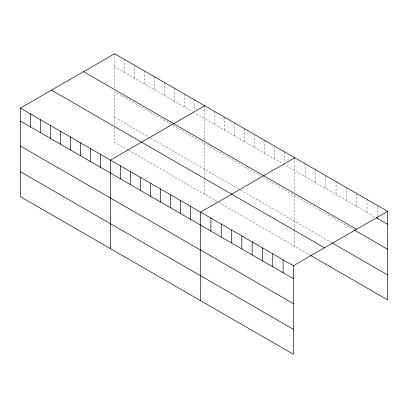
<?xml version="1.0" encoding="UTF-8"?>
<svg xmlns="http://www.w3.org/2000/svg" width="408" height="408" viewBox="0 0 408 408"><rect width="100%" height="100%" fill="white"/><g stroke="black" fill="none" stroke-linecap="round" stroke-linejoin="round"><path stroke-width="0.31" stroke-dasharray="2.04 1.53" d="M114.602 66.698L192.576 111.716M193.101 112.022L282.662 163.73M283.188 164.031L375.115 217.107M170.972 124.185L114.602 91.637L114.602 125.44M173.079 125.399L261.064 176.195M263.17 177.414L353.945 229.821M114.602 117.331L149.899 137.71M150.424 138.016L239.991 189.725M240.516 190.031L331.694 242.668M128.301 150.18L114.602 142.27L114.602 126.062M128.826 150.486L218.387 202.195M218.917 202.496L309.978 255.071M377.288 206.621L377.288 216.505M366.976 199.43L366.976 212.405M356.658 193.479L356.658 206.448M346.346 187.522L346.346 200.496M336.034 181.57L336.034 194.54M325.722 175.613L325.722 188.588M315.41 169.662L315.41 182.631M305.092 163.705L305.092 176.679M294.78 157.753L294.78 192.545M294.78 195.661L294.78 229.464M294.78 230.087L294.78 246.299M284.769 151.975L284.769 162.476M274.762 146.191L274.762 159.166M264.751 140.413L264.751 153.388M254.74 134.635L254.74 147.609M244.729 128.857L244.729 141.831M234.722 123.078L234.722 136.048M224.711 117.3L224.711 130.269M214.7 111.517L214.7 124.491M204.694 105.738L204.694 140.536M204.694 143.652L204.694 177.449M204.694 178.077L204.694 194.285M194.682 99.96L194.682 110.461M184.671 94.182L184.671 107.151M174.66 88.403L174.66 101.373M164.654 82.625L164.654 95.594M154.642 76.842L154.642 89.816M144.631 71.063L144.631 84.038M134.62 65.285L134.62 78.259M124.613 59.507L124.613 72.476M114.602 53.728L114.602 88.521"/><path stroke-width="0.61" d="M20.4 108.115L293.398 265.73L293.398 354.272L20.4 196.661L20.4 108.115L114.602 53.728L387.6 211.339L387.6 299.885L310.524 255.388M204.694 105.738L110.492 160.125L110.492 248.671M294.78 157.753L200.578 212.14L200.578 300.686M293.398 265.73L387.6 211.339M376.202 217.734L387.6 224.313M83.518 71.675L356.515 229.291M354.491 230.138L387.6 249.252M332.234 242.979L387.6 274.946M51.485 90.168L324.482 247.778M20.4 121.084L293.398 278.7M20.4 146.023L293.398 303.639M20.4 171.722L293.398 329.332M377.288 217.122L377.288 218.356M283.086 259.774L283.086 272.748M272.774 253.817L272.774 266.791M262.456 247.865L262.456 260.839M252.144 241.908L252.144 254.883M241.832 235.957L241.832 248.931M231.52 230L231.52 242.974M221.207 224.048L221.207 237.023M210.89 218.091L210.89 231.066M190.567 206.361L190.567 219.331M180.56 200.583L180.56 213.552M170.549 194.8L170.549 207.774M160.538 189.021L160.538 201.996M150.532 183.243L150.532 196.217M140.52 177.465L140.52 190.434M130.509 171.686L130.509 184.656M120.498 165.908L120.498 178.877M100.48 154.346L100.48 167.321M90.469 148.568L90.469 161.542M80.458 142.79L80.458 155.759M70.451 137.011L70.451 149.981M60.44 131.228L60.44 144.203M50.429 125.45L50.429 138.424M40.418 119.672L40.418 132.646M30.411 113.893L30.411 126.868"/></g></svg>
